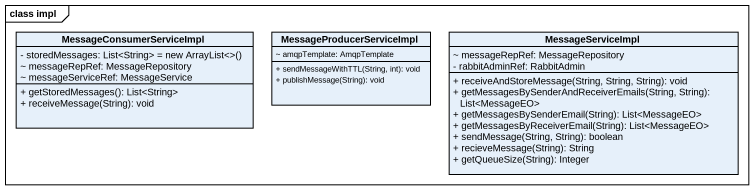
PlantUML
@startuml
mainframe class impl
hide circle
hide empty members
skinparam classAttributeIconSize 0
class MessageConsumerServiceImpl {
  {field} - storedMessages: List<String> = new ArrayList<>()
  ~ messageRepRef: MessageRepository
  ~ messageServiceRef: MessageService
  + getStoredMessages(): List<String>
  + receiveMessage(String): void
}
class MessageProducerServiceImpl {
  ~ amqpTemplate: AmqpTemplate
  + sendMessageWithTTL(String, int): void
  + publishMessage(String): void
}
class MessageServiceImpl {
  ~ messageRepRef: MessageRepository
  - rabbitAdminRef: RabbitAdmin
  + receiveAndStoreMessage(String, String, String): void
  + getMessagesBySenderAndReceiverEmails(String, String): List<MessageEO>
  + getMessagesBySenderEmail(String): List<MessageEO>
  + getMessagesByReceiverEmail(String): List<MessageEO>
  + sendMessage(String, String): boolean
  + recieveMessage(String): String
  + getQueueSize(String): Integer
}
@enduml
